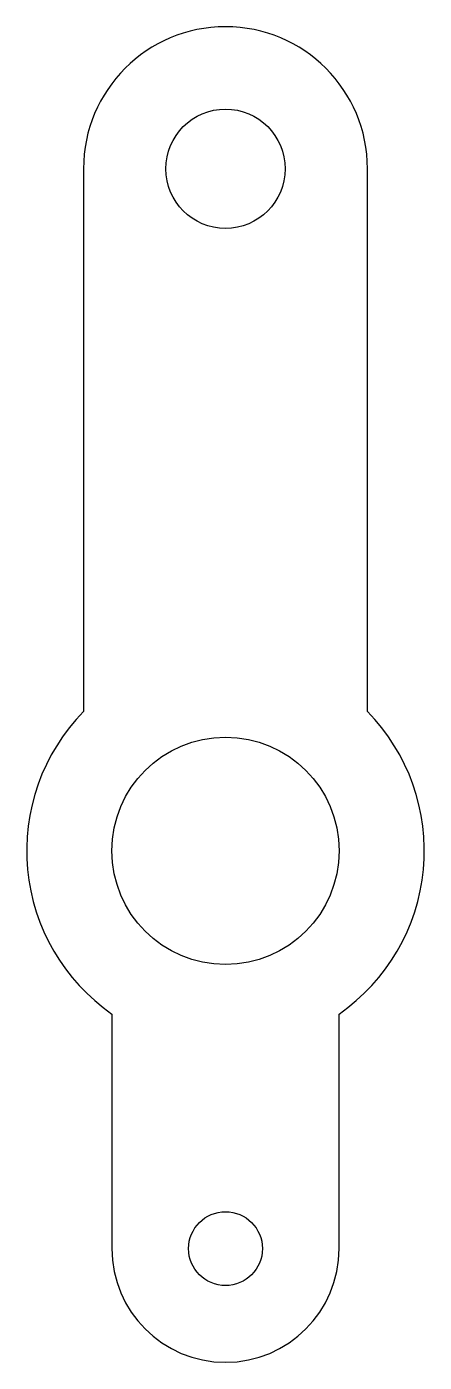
# Model space of a CAD drawing. Header units: millimetres. Extents: x 0 to 70, y 0 to 235.
import ezdxf

# ---------------------------------------------------------------- set-up
doc = ezdxf.new("R2010")
doc.units = ezdxf.units.MM

msp = doc.modelspace()

# ---------------------------------------------------------------- linework, layer by layer
for p, q in [((10, 210), (10, 114.49)), ((60, 114.49), (60, 210)), ((15, 61.28), (15, 20)), ((55, 20), (55, 61.28))]:
    msp.add_line(p, q)
for centre, radius in [((35, 210), 10.5), ((35, 90), 20), ((35, 20), 6.5)]:
    msp.add_circle(centre, radius)
for centre, radius, start, end in [((35, 210), 25, 0, 180), ((35, 90), 35, 135.5847, 235.1501), ((35, 90), 35, -55.1501, 44.4153), ((35, 20), 20, 180, 360)]:
    msp.add_arc(centre, radius, start, end)

doc.saveas('drawing.dxf')
